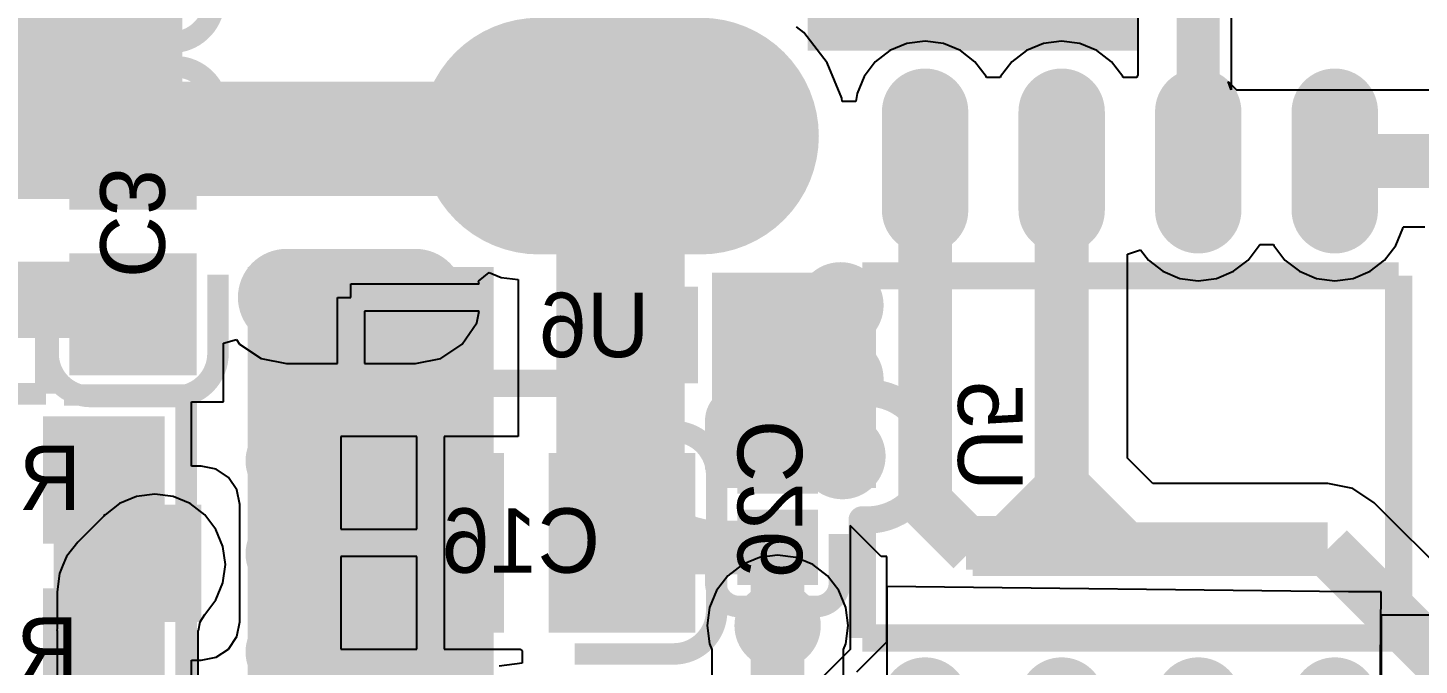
# Model space of a CAD drawing. Extents: x 81 to 196, y 150 to 213.
# Drawn here: x 129.1 to 142.04, y 195.29 to 201.23 of the extents above; entities that cross this region are included whole.
import ezdxf

# ---------------------------------------------------------------- set-up
doc = ezdxf.new("R2010")
doc.units = 0
doc.header["$MEASUREMENT"] = 0
for name, color, linetype in [('BOTTOMLAYER', 5, 'CONTINUOUS'), ('BOTTOMOVERLAY', 54, 'CONTINUOUS'), ('BOTTOMPASTE', 16, 'CONTINUOUS'), ('BOTTOMSOLDER', 6, 'CONTINUOUS'), ('MULTILAYER', 9, 'CONTINUOUS'), ('TOPLAYER', 1, 'CONTINUOUS')]:
    doc.layers.add(name, color=color, linetype=linetype)

msp = doc.modelspace()

# ---------------------------------------------------------------- linework, layer by layer
at = {"layer": 'BOTTOMLAYER'}
for p, q in [((140.293974, 202.326626), (140.293974, 200.650226)), ((136.322283, 201.181269), (136.253642, 201.233938)), ((139.4284, 201.328129), (139.4284, 200.782616)), ((136.538673, 200.899263), (136.322283, 201.181269)), ((137.279489, 201.078963), (137.121372, 201.013466)), ((137.449174, 201.101302), (137.279489, 201.078963)), ((137.618859, 201.078963), (137.449174, 201.101302)), ((137.776976, 201.013466), (137.618859, 201.078963)), ((138.549489, 201.078963), (138.391372, 201.013466)), ((138.719174, 201.101302), (138.549489, 201.078963)), ((138.888859, 201.078963), (138.719174, 201.101302)), ((139.046976, 201.013466), (138.888859, 201.078963)), ((137.121372, 201.013466), (136.985591, 200.909278)), ((137.912757, 200.909278), (137.776976, 201.013466)), ((138.391372, 201.013466), (138.255591, 200.909278)), ((139.182757, 200.909278), (139.046976, 201.013466)), ((136.6747, 200.570859), (136.538673, 200.899263)), ((136.985591, 200.909278), (136.881403, 200.773497)), ((138.016945, 200.773497), (137.912757, 200.909278)), ((138.255591, 200.909278), (138.151403, 200.773497)), ((139.286945, 200.773497), (139.182757, 200.909278)), ((136.881403, 200.773497), (136.815906, 200.61538)), ((138.020674, 200.764498), (138.016945, 200.773497)), ((138.147674, 200.764498), (138.020674, 200.764498)), ((138.151403, 200.773497), (138.147674, 200.764498)), ((139.290674, 200.764498), (139.286945, 200.773497)), ((139.417674, 200.764498), (139.290674, 200.764498)), ((139.421403, 200.773497), (139.417674, 200.764498)), ((139.4284, 200.782616), (139.421403, 200.773497)), ((140.293974, 200.650226), (140.268574, 200.726426)), ((140.268574, 200.726426), (140.344774, 200.650226)), ((136.678873, 200.539167), (136.6747, 200.570859)), ((136.815906, 200.61538), (136.805873, 200.539167)), ((140.344774, 200.650226), (142.706974, 200.650226)), ((136.805873, 200.539167), (136.678873, 200.539167)), ((141.826945, 199.199932), (141.892442, 199.358049)), ((141.892442, 199.358049), (141.894657, 199.374872)), ((141.894657, 199.374872), (142.095576, 199.374872)), ((139.330928, 199.12029), (139.451189, 199.161113)), ((139.451189, 199.161113), (139.525591, 199.064151)), ((140.452757, 199.064151), (140.556945, 199.199932)), ((140.556945, 199.199932), (140.560674, 199.208931)), ((140.560674, 199.208931), (140.687674, 199.208931)), ((140.687674, 199.208931), (140.691403, 199.199932)), ((140.691403, 199.199932), (140.795591, 199.064151)), ((141.722757, 199.064151), (141.826945, 199.199932)), ((139.330928, 197.220621), (139.330928, 199.12029)), ((139.525591, 199.064151), (139.661372, 198.959963)), ((140.316976, 198.959963), (140.452757, 199.064151)), ((140.795591, 199.064151), (140.931372, 198.959963)), ((141.586976, 198.959963), (141.722757, 199.064151)), ((133.295644, 198.869518), (133.393818, 198.950087)), ((133.393818, 198.950087), (133.507036, 198.903191)), ((133.507036, 198.903191), (133.663317, 198.882615)), ((133.663317, 198.882615), (133.663317, 197.422826)), ((139.661372, 198.959963), (139.819489, 198.894466)), ((139.819489, 198.894466), (139.989174, 198.872127)), ((139.989174, 198.872127), (140.158859, 198.894466)), ((140.158859, 198.894466), (140.316976, 198.959963)), ((140.931372, 198.959963), (141.089489, 198.894466)), ((141.089489, 198.894466), (141.259174, 198.872127)), ((141.259174, 198.872127), (141.428859, 198.894466)), ((141.428859, 198.894466), (141.586976, 198.959963)), ((132.110094, 198.717286), (132.110094, 198.844286)), ((132.110094, 198.844286), (133.300663, 198.844286)), ((133.300663, 198.844286), (133.295644, 198.869518)), ((131.983094, 198.101453), (131.983094, 198.717286)), ((131.983094, 198.717286), (132.110094, 198.717286)), ((133.300663, 198.590286), (132.237094, 198.590286)), ((132.237094, 198.590286), (132.237094, 198.101453)), ((133.279048, 198.481617), (133.300663, 198.590286)), ((133.145553, 198.281826), (133.279048, 198.481617)), ((130.923172, 198.289753), (131.044704, 198.326621)), ((130.923172, 197.744423), (130.923172, 198.289753)), ((131.044704, 198.326621), (131.074635, 198.281826)), ((131.074635, 198.281826), (131.274426, 198.148331)), ((132.945762, 198.148331), (133.145553, 198.281826)), ((131.274426, 198.148331), (131.510095, 198.101453)), ((131.510095, 198.101453), (131.983094, 198.101453)), ((132.237094, 198.101453), (132.710093, 198.101453)), ((132.710093, 198.101453), (132.945762, 198.148331)), ((130.626772, 197.146283), (130.626772, 197.744423)), ((130.626772, 197.744423), (130.923172, 197.744423)), ((132.723771, 197.422826), (132.016772, 197.422826)), ((132.016772, 197.422826), (132.016772, 196.560826)), ((132.723771, 196.560826), (132.723771, 197.422826)), ((133.663317, 197.422826), (132.977771, 197.422826)), ((132.977771, 197.422826), (132.977771, 195.444826)), ((139.566968, 196.984582), (139.330928, 197.220621)), ((130.718174, 197.146283), (130.626772, 197.146283)), ((130.854737, 197.119118), (130.718174, 197.146283)), ((130.97051, 197.041762), (130.854737, 197.119118)), ((131.047866, 196.925989), (130.97051, 197.041762)), ((141.193172, 196.984582), (139.566968, 196.984582)), ((141.427281, 196.938016), (141.193172, 196.984582)), ((141.625747, 196.805403), (141.427281, 196.938016)), ((131.075031, 196.789426), (131.047866, 196.925989)), ((142.670075, 195.761074), (141.625747, 196.805403)), ((131.075031, 195.697226), (131.075031, 196.789426)), ((132.016772, 196.560826), (132.723771, 196.560826)), ((137.040813, 196.305277), (136.752579, 196.593511)), ((136.752579, 196.593511), (136.752579, 195.441415)), ((132.723771, 196.306826), (132.016772, 196.306826)), ((132.016772, 196.306826), (132.016772, 195.444826)), ((132.723771, 195.444826), (132.723771, 196.306826)), ((137.093574, 196.305277), (137.040813, 196.305277)), ((137.093574, 195.511933), (137.093574, 196.305277)), ((141.386174, 195.976626), (137.093574, 196.027426)), ((137.093574, 196.027426), (137.093574, 193.055626)), ((141.690974, 195.976626), (141.386174, 195.976626)), ((141.665574, 193.055626), (141.690974, 195.976626)), ((131.047866, 195.560663), (131.075031, 195.697226)), ((144.548126, 195.761074), (141.689099, 195.761074)), ((141.689099, 195.761074), (141.689099, 193.079151)), ((130.97051, 195.44489), (131.047866, 195.560663)), ((136.814174, 195.232533), (137.093574, 195.511933)), ((130.854737, 195.367534), (130.97051, 195.44489)), ((132.016772, 195.444826), (132.723771, 195.444826)), ((132.977771, 195.444826), (133.684767, 195.444826)), ((133.684767, 195.444826), (133.684764, 195.444826)), ((133.684764, 195.444826), (133.700772, 195.428819)), ((133.684767, 195.444826), (133.684767, 195.444826)), ((133.700772, 195.428819), (133.700769, 195.348827)), ((136.752579, 195.441415), (136.318082, 195.006917)), ((130.626772, 194.577828), (130.626772, 195.340369)), ((130.626772, 195.340369), (130.718174, 195.340369)), ((130.718174, 195.340369), (130.854737, 195.367534)), ((133.700772, 195.314227), (133.489601, 195.286424)), ((133.700769, 195.348827), (133.700772, 195.348827)), ((133.700772, 195.348827), (133.700772, 195.314227))]:
    msp.add_line(p, q, dxfattribs=at)
for points, const_width in [([(139.989174, 199.986626), (139.989174, 202.301226)], 0.399999), ([(135.359453, 200.218426), (133.859456, 200.218426)], 1.999996), ([(137.449174, 199.527645), (137.449174, 200.445606)], 0.599999), ([(138.719174, 199.527645), (138.719174, 200.445606)], 0.599999), ([(139.989174, 199.527645), (139.989174, 200.445606)], 0.599999), ([(141.259174, 199.527645), (141.259174, 200.445606)], 0.599999), ([(132.909153, 200.218426), (131.509155, 200.218426)], 0.699999), ([(134.490452, 200.099424), (134.609454, 200.218426)], 0.254), ([(137.449174, 196.814826), (137.449174, 199.986626)], 0.499999), ([(138.719174, 196.967226), (138.719174, 199.986626)], 0.499999), ([(142.935574, 199.986626), (141.259174, 199.986626)], 0.499999), ([(132.710093, 198.717286), (131.510095, 198.717286)], 0.699999), ([(136.077577, 198.059429), (136.661774, 198.643626)], 0.499999), ([(136.077577, 197.239826), (136.077577, 198.059429)], 0.499999), ([(136.680374, 197.239826), (136.077577, 197.239826)], 0.499999), ([(138.211174, 196.433826), (138.744574, 196.967226)], 0.499999), ([(139.252574, 196.433826), (138.719174, 196.967226)], 0.499999), ([(129.811772, 195.417826), (129.811772, 197.018026)], 0.299999), ([(137.830174, 196.433826), (137.449174, 196.814826)], 0.499999), ([(134.674773, 196.389826), (134.630772, 196.433826)], 0.499999), ([(134.630772, 196.051828), (134.630772, 196.433826)], 0.499999), ([(139.252574, 196.433826), (137.830174, 196.433826)], 0.499999), ([(137.891172, 196.372828), (137.830174, 196.433826)], 0.499999), ([(136.077577, 196.389826), (134.674773, 196.389826)], 0.499999), ([(136.077577, 195.662525), (136.077577, 196.389826)], 0.499999), ([(141.193172, 196.372828), (137.891172, 196.372828)], 0.499999), ([(142.624251, 194.941749), (141.193172, 196.372828)], 0.499999)]:
    msp.add_lwpolyline(points, dxfattribs=dict(at, const_width=const_width))
for points, const_width in [([(137.677774, 201.363826, 1), (137.677774, 201.663826, 1)], 0.299999), ([(133.859456, 199.718427, 1), (133.859456, 200.718425, 1)], 0.999998), ([(135.359453, 199.718427, 1), (135.359453, 200.718425, 1)], 0.999998), ([(137.449174, 200.295606, 1), (137.449174, 200.595606, 1)], 0.299999), ([(138.719174, 200.295606, 1), (138.719174, 200.595606, 1)], 0.299999), ([(139.989174, 200.295606, 1), (139.989174, 200.595606, 1)], 0.299999), ([(141.259174, 200.295606, 1), (141.259174, 200.595606, 1)], 0.299999), ([(131.509155, 200.043428, 1), (131.509155, 200.393424, 1)], 0.349999), ([(132.909153, 200.043428, 1), (132.909153, 200.393424, 1)], 0.349999), ([(137.449174, 199.377645, 1), (137.449174, 199.677645, 1)], 0.299999), ([(138.719174, 199.377645, 1), (138.719174, 199.677645, 1)], 0.299999), ([(139.989174, 199.377645, 1), (139.989174, 199.677645, 1)], 0.299999), ([(141.259174, 199.377645, 1), (141.259174, 199.677645, 1)], 0.299999), ([(131.510095, 198.542288, 1), (131.510095, 198.892284, 1)], 0.349999), ([(132.710093, 198.542288, 1), (132.710093, 198.892284, 1)], 0.349999), ([(136.661774, 198.493626, 1), (136.661774, 198.793626, 1)], 0.299999), ([(132.648574, 198.061826, 1), (132.648574, 198.361826, 1)], 0.299999), ([(136.363659, 198.220513, 1), (136.363659, 198.47051, 1)], 0.249999), ([(136.363659, 198.220513, 1), (136.363659, 198.47051, 1)], 0.249999), ([(136.363659, 198.220513, 1), (136.363659, 198.47051, 1)], 0.249999), ([(136.363659, 198.220513, 1), (136.363659, 198.47051, 1)], 0.249999), ([(136.363659, 198.220513, 1), (136.363659, 198.47051, 1)], 0.249999), ([(136.363659, 198.220513, 1), (136.363659, 198.47051, 1)], 0.249999), ([(136.363659, 198.220513, 1), (136.363659, 198.47051, 1)], 0.249999), ([(131.556374, 197.909426, 1), (131.556374, 198.209426, 1)], 0.299999), ([(135.950574, 197.782426, 1), (135.950574, 198.082426, 1)], 0.299999), ([(136.661774, 197.807826, 1), (136.661774, 198.107826, 1)], 0.299999), ([(135.91522, 197.772073, 1), (135.91522, 198.02207, 1)], 0.249999), ([(135.91522, 197.772073, 1), (135.91522, 198.02207, 1)], 0.249999), ([(135.91522, 197.772073, 1), (135.91522, 198.02207, 1)], 0.249999), ([(135.91522, 197.772073, 1), (135.91522, 198.02207, 1)], 0.249999), ([(135.91522, 197.772073, 1), (135.91522, 198.02207, 1)], 0.249999), ([(135.91522, 197.772073, 1), (135.91522, 198.02207, 1)], 0.249999), ([(135.91522, 197.772073, 1), (135.91522, 198.02207, 1)], 0.249999), ([(136.222887, 197.733437, 1), (136.222887, 197.983434, 1)], 0.249999), ([(136.222887, 197.733437, 1), (136.222887, 197.983434, 1)], 0.249999), ([(136.222887, 197.733437, 1), (136.222887, 197.983434, 1)], 0.249999), ([(136.222887, 197.733437, 1), (136.222887, 197.983434, 1)], 0.249999), ([(136.222887, 197.733437, 1), (136.222887, 197.983434, 1)], 0.249999), ([(136.222887, 197.733437, 1), (136.222887, 197.983434, 1)], 0.249999), ([(136.222887, 197.733437, 1), (136.222887, 197.983434, 1)], 0.249999), ([(132.597774, 197.350626, 1), (132.597774, 197.650626, 1)], 0.299999), ([(136.077577, 197.380106, 1), (136.077577, 197.630103, 1)], 0.249999), ([(136.077577, 197.380106, 1), (136.077577, 197.630103, 1)], 0.249999), ([(136.077577, 197.380106, 1), (136.077577, 197.630103, 1)], 0.249999), ([(136.077577, 197.380106, 1), (136.077577, 197.630103, 1)], 0.249999), ([(136.077577, 197.380106, 1), (136.077577, 197.630103, 1)], 0.249999), ([(136.077577, 197.380106, 1), (136.077577, 197.630103, 1)], 0.249999), ([(136.077577, 197.380106, 1), (136.077577, 197.630103, 1)], 0.249999), ([(131.530974, 197.045826, 1), (131.530974, 197.345826, 1)], 0.299999), ([(136.680374, 197.089827, 1), (136.680374, 197.389826, 1)], 0.299999), ([(129.589032, 196.695289, 1), (129.589032, 196.845286, 1)], 0.15), ([(129.589032, 196.695289, 1), (129.589032, 196.845286, 1)], 0.15), ([(129.589032, 196.695289, 1), (129.589032, 196.845286, 1)], 0.15), ([(129.589032, 196.695289, 1), (129.589032, 196.845286, 1)], 0.15), ([(129.589032, 196.695289, 1), (129.589032, 196.845286, 1)], 0.15), ([(129.589032, 196.695289, 1), (129.589032, 196.845286, 1)], 0.15), ([(129.589032, 196.695289, 1), (129.589032, 196.845286, 1)], 0.15), ([(129.589032, 196.695289, 1), (129.589032, 196.845286, 1)], 0.15), ([(129.589032, 196.695289, 1), (129.589032, 196.845286, 1)], 0.15), ([(129.589032, 196.695289, 1), (129.589032, 196.845286, 1)], 0.15), ([(130.034513, 196.695289, 1), (130.034513, 196.845286, 1)], 0.15), ([(130.034513, 196.695289, 1), (130.034513, 196.845286, 1)], 0.15), ([(130.034513, 196.695289, 1), (130.034513, 196.845286, 1)], 0.15), ([(130.034513, 196.695289, 1), (130.034513, 196.845286, 1)], 0.15), ([(130.034513, 196.695289, 1), (130.034513, 196.845286, 1)], 0.15), ([(130.034513, 196.695289, 1), (130.034513, 196.845286, 1)], 0.15), ([(130.034513, 196.695289, 1), (130.034513, 196.845286, 1)], 0.15), ([(130.034513, 196.695289, 1), (130.034513, 196.845286, 1)], 0.15), ([(130.034513, 196.695289, 1), (130.034513, 196.845286, 1)], 0.15), ([(130.034513, 196.695289, 1), (130.034513, 196.845286, 1)], 0.15), ([(134.864117, 196.542172, 1), (134.864117, 196.792169, 1)], 0.249999), ([(134.864117, 196.542172, 1), (134.864117, 196.792169, 1)], 0.249999), ([(134.864117, 196.542172, 1), (134.864117, 196.792169, 1)], 0.249999), ([(134.864117, 196.542172, 1), (134.864117, 196.792169, 1)], 0.249999), ([(134.864117, 196.542172, 1), (134.864117, 196.792169, 1)], 0.249999), ([(134.864117, 196.542172, 1), (134.864117, 196.792169, 1)], 0.249999), ([(134.864117, 196.542172, 1), (134.864117, 196.792169, 1)], 0.249999), ([(131.530974, 196.182226, 1), (131.530974, 196.482226, 1)], 0.299999), ([(135.321236, 196.264827, 1), (135.321236, 196.514824, 1)], 0.249999), ([(135.321236, 196.264827, 1), (135.321236, 196.514824, 1)], 0.249999), ([(135.321236, 196.264827, 1), (135.321236, 196.514824, 1)], 0.249999), ([(135.321236, 196.264827, 1), (135.321236, 196.514824, 1)], 0.249999), ([(135.321236, 196.264827, 1), (135.321236, 196.514824, 1)], 0.249999), ([(135.321236, 196.264827, 1), (135.321236, 196.514824, 1)], 0.249999), ([(135.321236, 196.264827, 1), (135.321236, 196.514824, 1)], 0.249999), ([(135.533686, 196.264827, 1), (135.533686, 196.514824, 1)], 0.249999), ([(135.533686, 196.264827, 1), (135.533686, 196.514824, 1)], 0.249999), ([(135.533686, 196.264827, 1), (135.533686, 196.514824, 1)], 0.249999), ([(135.533686, 196.264827, 1), (135.533686, 196.514824, 1)], 0.249999), ([(135.533686, 196.264827, 1), (135.533686, 196.514824, 1)], 0.249999), ([(135.533686, 196.264827, 1), (135.533686, 196.514824, 1)], 0.249999), ([(135.533686, 196.264827, 1), (135.533686, 196.514824, 1)], 0.249999), ([(130.286374, 196.080626, 1), (130.286374, 196.380626, 1)], 0.299999), ([(134.864117, 196.075483, 1), (134.864117, 196.32548, 1)], 0.249999), ([(134.864117, 196.075483, 1), (134.864117, 196.32548, 1)], 0.249999), ([(134.864117, 196.075483, 1), (134.864117, 196.32548, 1)], 0.249999), ([(134.864117, 196.075483, 1), (134.864117, 196.32548, 1)], 0.249999), ([(134.864117, 196.075483, 1), (134.864117, 196.32548, 1)], 0.249999), ([(134.864117, 196.075483, 1), (134.864117, 196.32548, 1)], 0.249999), ([(134.864117, 196.075483, 1), (134.864117, 196.32548, 1)], 0.249999), ([(129.811772, 196.15755, 1), (129.811772, 196.307547, 1)], 0.15), ([(129.811772, 196.15755, 1), (129.811772, 196.307547, 1)], 0.15), ([(129.811772, 196.15755, 1), (129.811772, 196.307547, 1)], 0.15), ([(129.811772, 196.15755, 1), (129.811772, 196.307547, 1)], 0.15), ([(129.811772, 196.15755, 1), (129.811772, 196.307547, 1)], 0.15), ([(129.811772, 196.15755, 1), (129.811772, 196.307547, 1)], 0.15), ([(129.811772, 196.15755, 1), (129.811772, 196.307547, 1)], 0.15), ([(129.811772, 196.15755, 1), (129.811772, 196.307547, 1)], 0.15), ([(129.811772, 196.15755, 1), (129.811772, 196.307547, 1)], 0.15), ([(129.811772, 196.15755, 1), (129.811772, 196.307547, 1)], 0.15), ([(129.811772, 196.15755, 1), (129.811772, 196.307547, 1)], 0.15), ([(129.811772, 196.15755, 1), (129.811772, 196.307547, 1)], 0.15), ([(129.811772, 196.15755, 1), (129.811772, 196.307547, 1)], 0.15), ([(129.811772, 196.15755, 1), (129.811772, 196.307547, 1)], 0.15), ([(129.811772, 196.15755, 1), (129.811772, 196.307547, 1)], 0.15), ([(129.811772, 196.15755, 1), (129.811772, 196.307547, 1)], 0.15), ([(129.811772, 196.15755, 1), (129.811772, 196.307547, 1)], 0.15), ([(129.811772, 196.15755, 1), (129.811772, 196.307547, 1)], 0.15), ([(129.811772, 196.15755, 1), (129.811772, 196.307547, 1)], 0.15), ([(129.811772, 196.15755, 1), (129.811772, 196.307547, 1)], 0.15), ([(129.811772, 196.128305, 1), (129.811772, 196.278302, 1)], 0.15), ([(129.811772, 196.128305, 1), (129.811772, 196.278302, 1)], 0.15), ([(129.811772, 196.128305, 1), (129.811772, 196.278302, 1)], 0.15), ([(129.811772, 196.128305, 1), (129.811772, 196.278302, 1)], 0.15), ([(129.811772, 196.128305, 1), (129.811772, 196.278302, 1)], 0.15), ([(129.811772, 196.128305, 1), (129.811772, 196.278302, 1)], 0.15), ([(129.811772, 196.128305, 1), (129.811772, 196.278302, 1)], 0.15), ([(129.811772, 196.128305, 1), (129.811772, 196.278302, 1)], 0.15), ([(129.811772, 196.128305, 1), (129.811772, 196.278302, 1)], 0.15), ([(129.811772, 196.128305, 1), (129.811772, 196.278302, 1)], 0.15), ([(129.811772, 196.128305, 1), (129.811772, 196.278302, 1)], 0.15), ([(129.811772, 196.128305, 1), (129.811772, 196.278302, 1)], 0.15), ([(129.811772, 196.128305, 1), (129.811772, 196.278302, 1)], 0.15), ([(129.811772, 196.128305, 1), (129.811772, 196.278302, 1)], 0.15), ([(129.811772, 196.128305, 1), (129.811772, 196.278302, 1)], 0.15), ([(129.811772, 196.128305, 1), (129.811772, 196.278302, 1)], 0.15), ([(129.811772, 196.128305, 1), (129.811772, 196.278302, 1)], 0.15), ([(129.811772, 196.128305, 1), (129.811772, 196.278302, 1)], 0.15), ([(129.811772, 196.128305, 1), (129.811772, 196.278302, 1)], 0.15), ([(129.811772, 196.128305, 1), (129.811772, 196.278302, 1)], 0.15), ([(136.077577, 195.512525, 1), (136.077577, 195.812524, 1)], 0.299999), ([(129.589032, 195.590566, 1), (129.589032, 195.740563, 1)], 0.15), ([(129.589032, 195.590566, 1), (129.589032, 195.740563, 1)], 0.15), ([(129.589032, 195.590566, 1), (129.589032, 195.740563, 1)], 0.15), ([(129.589032, 195.590566, 1), (129.589032, 195.740563, 1)], 0.15), ([(129.589032, 195.590566, 1), (129.589032, 195.740563, 1)], 0.15), ([(129.589032, 195.590566, 1), (129.589032, 195.740563, 1)], 0.15), ([(129.589032, 195.590566, 1), (129.589032, 195.740563, 1)], 0.15), ([(129.589032, 195.590566, 1), (129.589032, 195.740563, 1)], 0.15), ([(129.589032, 195.590566, 1), (129.589032, 195.740563, 1)], 0.15), ([(129.589032, 195.590566, 1), (129.589032, 195.740563, 1)], 0.15), ([(130.034513, 195.590566, 1), (130.034513, 195.740563, 1)], 0.15), ([(130.034513, 195.590566, 1), (130.034513, 195.740563, 1)], 0.15), ([(130.034513, 195.590566, 1), (130.034513, 195.740563, 1)], 0.15), ([(130.034513, 195.590566, 1), (130.034513, 195.740563, 1)], 0.15), ([(130.034513, 195.590566, 1), (130.034513, 195.740563, 1)], 0.15), ([(130.034513, 195.590566, 1), (130.034513, 195.740563, 1)], 0.15), ([(130.034513, 195.590566, 1), (130.034513, 195.740563, 1)], 0.15), ([(130.034513, 195.590566, 1), (130.034513, 195.740563, 1)], 0.15), ([(130.034513, 195.590566, 1), (130.034513, 195.740563, 1)], 0.15), ([(130.034513, 195.590566, 1), (130.034513, 195.740563, 1)], 0.15), ([(131.530974, 195.267826, 1), (131.530974, 195.567826, 1)], 0.299999), ([(132.673974, 195.064626, 1), (132.673974, 195.364626, 1)], 0.299999)]:
    msp.add_lwpolyline(points, format="xyb", close=True, dxfattribs=dict(at, const_width=const_width))
for points, const_width in [([(136.222887, 197.858436, -0.257501), (136.363659, 198.345511)], 0.499999), ([(136.222887, 197.858436, -0.257501), (136.363659, 198.345511)], 0.499999), ([(136.222887, 197.858436, -0.257501), (136.363659, 198.345511)], 0.499999), ([(136.222887, 197.858436, -0.257501), (136.363659, 198.345511)], 0.499999), ([(136.222887, 197.858436, -0.257501), (136.363659, 198.345511)], 0.499999), ([(136.222887, 197.858436, -0.257501), (136.363659, 198.345511)], 0.499999), ([(136.222887, 197.858436, -0.257501), (136.363659, 198.345511)], 0.499999), ([(135.91522, 197.897072, -0.198912), (136.077577, 197.505104)], 0.499999), ([(135.91522, 197.897072, -0.198912), (136.077577, 197.505104)], 0.499999), ([(135.91522, 197.897072, -0.198912), (136.077577, 197.505104)], 0.499999), ([(135.91522, 197.897072, -0.198912), (136.077577, 197.505104)], 0.499999), ([(135.91522, 197.897072, -0.198912), (136.077577, 197.505104)], 0.499999), ([(135.91522, 197.897072, -0.198912), (136.077577, 197.505104)], 0.499999), ([(135.91522, 197.897072, -0.198912), (136.077577, 197.505104)], 0.499999), ([(129.589032, 196.770287, -0.198912), (129.811772, 196.232549)], 0.299999), ([(129.589032, 196.770287, -0.198912), (129.811772, 196.232549)], 0.299999), ([(129.589032, 196.770287, -0.198912), (129.811772, 196.232549)], 0.299999), ([(129.589032, 196.770287, -0.198912), (129.811772, 196.232549)], 0.299999), ([(129.589032, 196.770287, -0.198912), (129.811772, 196.232549)], 0.299999), ([(129.589032, 196.770287, -0.198912), (129.811772, 196.232549)], 0.299999), ([(129.589032, 196.770287, -0.198912), (129.811772, 196.232549)], 0.299999), ([(129.589032, 196.770287, -0.198912), (129.811772, 196.232549)], 0.299999), ([(129.589032, 196.770287, -0.198912), (129.811772, 196.232549)], 0.299999), ([(129.589032, 196.770287, -0.198912), (129.811772, 196.232549)], 0.299999), ([(129.811772, 196.232549, -0.198912), (130.034513, 196.770287)], 0.299999), ([(129.811772, 196.232549, -0.198912), (130.034513, 196.770287)], 0.299999), ([(129.811772, 196.232549, -0.198912), (130.034513, 196.770287)], 0.299999), ([(129.811772, 196.232549, -0.198912), (130.034513, 196.770287)], 0.299999), ([(129.811772, 196.232549, -0.198912), (130.034513, 196.770287)], 0.299999), ([(129.811772, 196.232549, -0.198912), (130.034513, 196.770287)], 0.299999), ([(129.811772, 196.232549, -0.198912), (130.034513, 196.770287)], 0.299999), ([(129.811772, 196.232549, -0.198912), (130.034513, 196.770287)], 0.299999), ([(129.811772, 196.232549, -0.198912), (130.034513, 196.770287)], 0.299999), ([(129.811772, 196.232549, -0.198912), (130.034513, 196.770287)], 0.299999), ([(135.533686, 196.389826, -0.198912), (134.864117, 196.667171)], 0.499999), ([(135.533686, 196.389826, -0.198912), (134.864117, 196.667171)], 0.499999), ([(135.533686, 196.389826, -0.198912), (134.864117, 196.667171)], 0.499999), ([(135.533686, 196.389826, -0.198912), (134.864117, 196.667171)], 0.499999), ([(135.533686, 196.389826, -0.198912), (134.864117, 196.667171)], 0.499999), ([(135.533686, 196.389826, -0.198912), (134.864117, 196.667171)], 0.499999), ([(135.533686, 196.389826, -0.198912), (134.864117, 196.667171)], 0.499999), ([(134.864117, 196.200481, -0.198912), (135.321236, 196.389826)], 0.499999), ([(134.864117, 196.200481, -0.198912), (135.321236, 196.389826)], 0.499999), ([(134.864117, 196.200481, -0.198912), (135.321236, 196.389826)], 0.499999), ([(134.864117, 196.200481, -0.198912), (135.321236, 196.389826)], 0.499999), ([(134.864117, 196.200481, -0.198912), (135.321236, 196.389826)], 0.499999), ([(134.864117, 196.200481, -0.198912), (135.321236, 196.389826)], 0.499999), ([(134.864117, 196.200481, -0.198912), (135.321236, 196.389826)], 0.499999), ([(129.811772, 196.203303, -0.198912), (129.589032, 195.665565)], 0.299999), ([(129.811772, 196.203303, -0.198912), (129.589032, 195.665565)], 0.299999), ([(129.811772, 196.203303, -0.198912), (129.589032, 195.665565)], 0.299999), ([(129.811772, 196.203303, -0.198912), (129.589032, 195.665565)], 0.299999), ([(129.811772, 196.203303, -0.198912), (129.589032, 195.665565)], 0.299999), ([(129.811772, 196.203303, -0.198912), (129.589032, 195.665565)], 0.299999), ([(129.811772, 196.203303, -0.198912), (129.589032, 195.665565)], 0.299999), ([(129.811772, 196.203303, -0.198912), (129.589032, 195.665565)], 0.299999), ([(129.811772, 196.203303, -0.198912), (129.589032, 195.665565)], 0.299999), ([(129.811772, 196.203303, -0.198912), (129.589032, 195.665565)], 0.299999), ([(130.034513, 195.665565, -0.198912), (129.811772, 196.203303)], 0.299999), ([(130.034513, 195.665565, -0.198912), (129.811772, 196.203303)], 0.299999), ([(130.034513, 195.665565, -0.198912), (129.811772, 196.203303)], 0.299999), ([(130.034513, 195.665565, -0.198912), (129.811772, 196.203303)], 0.299999), ([(130.034513, 195.665565, -0.198912), (129.811772, 196.203303)], 0.299999), ([(130.034513, 195.665565, -0.198912), (129.811772, 196.203303)], 0.299999), ([(130.034513, 195.665565, -0.198912), (129.811772, 196.203303)], 0.299999), ([(130.034513, 195.665565, -0.198912), (129.811772, 196.203303)], 0.299999), ([(130.034513, 195.665565, -0.198912), (129.811772, 196.203303)], 0.299999), ([(130.034513, 195.665565, -0.198912), (129.811772, 196.203303)], 0.299999)]:
    msp.add_lwpolyline(points, format="xyb", dxfattribs=dict(at, const_width=const_width))
for points in [[(139.430374, 201.013466), (139.430374, 202.987026), (136.356974, 201.013466), (136.356974, 202.987026)], [(130.540374, 199.634226), (130.540374, 202.707626), (127.898774, 199.634226), (127.898774, 202.707626)], [(135.213974, 195.646426), (135.213974, 201.209026), (134.020174, 195.646426), (134.020174, 201.209026)], [(133.410574, 199.659626), (133.410574, 200.726426), (129.930774, 199.659626), (129.930774, 200.726426)], [(129.593175, 200.564425), (129.593175, 199.634424), (130.573173, 200.564425), (130.573173, 199.634424)], [(130.565774, 198.338826), (130.565774, 199.050026), (123.733174, 198.338826), (123.733174, 199.050026)], [(129.593175, 199.024423), (129.593175, 198.094422), (130.573173, 199.024423), (130.573173, 198.094422)], [(133.435974, 192.598426), (133.435974, 198.999226), (131.149974, 192.598426), (131.149974, 198.999226)], [(136.991974, 196.941826), (136.991974, 198.948426), (135.467974, 196.941826), (135.467974, 198.948426)], [(130.276773, 197.508025), (129.346772, 197.508025), (130.276773, 196.528027), (129.346772, 196.528027)], [(136.402577, 196.939827), (136.402577, 197.539826), (135.752576, 196.939827), (135.752576, 197.539826)], [(133.43077, 197.168826), (132.270772, 197.168826), (133.43077, 195.698826), (132.270772, 195.698826)], [(135.210771, 197.168826), (134.050773, 197.168826), (135.210771, 195.698826), (134.050773, 195.698826)], [(130.718174, 195.697226), (130.718174, 196.789426), (129.346574, 195.697226), (129.346574, 196.789426)], [(136.402577, 196.089826), (136.402577, 196.689825), (135.752576, 196.089826), (135.752576, 196.689825)], [(130.276773, 195.907825), (129.346772, 195.907825), (130.276773, 194.927827), (129.346772, 194.927827)], [(125.949802, 195.373338), (125.5484, 194.476083), (130.087589, 193.522221), (129.686187, 192.624966)]]:
    msp.add_solid(points, dxfattribs=at)
at = {"layer": 'BOTTOMOVERLAY'}
for points, const_width in [([(129.168771, 201.090027, -0.414213), (128.768772, 201.490029)], 0.2), ([(130.838778, 201.490024, -0.414214), (130.438779, 201.090024)], 0.2), ([(129.293171, 200.464422, -0.414213), (129.693172, 200.864422)], 0.2), ([(130.473173, 200.864422, -0.414213), (130.873175, 200.464422)], 0.2), ([(129.693175, 197.794423, -0.414213), (129.293173, 198.194422)], 0.2), ([(130.873178, 198.194419, -0.414213), (130.473176, 197.79442)], 0.2), ([(135.502571, 197.569823, -0.414214), (135.722571, 197.789823)], 0.2), ([(136.432572, 197.789823, -0.414214), (136.652572, 197.569823)], 0.2), ([(136.864189, 197.826635, -1.078579), (136.864189, 196.646627)], 0.254), ([(131.97077, 197.068829, -0.414213), (132.370769, 197.46883)], 0.2), ([(135.110776, 197.46883, -0.414214), (135.510776, 197.068831)], 0.2), ([(135.722579, 195.839824, -0.414214), (135.502579, 196.059824)], 0.2), ([(136.652574, 196.059824, -0.414214), (136.432575, 195.839824)], 0.2), ([(132.370772, 195.398827, -0.414214), (131.970772, 195.798826)], 0.2), ([(135.510773, 195.798823, -0.414213), (135.110771, 195.398824)], 0.2)]:
    msp.add_lwpolyline(points, format="xyb", dxfattribs=dict(at, const_width=const_width))
for points, const_width in [([(129.168771, 201.040027, 1), (129.168771, 201.140027, 1)], 0.1), ([(130.438779, 201.040025, 1), (130.438779, 201.140024, 1)], 0.1), ([(129.693172, 200.814422, 1), (129.693172, 200.914422, 1)], 0.1), ([(130.473173, 200.814422, 1), (130.473173, 200.914422, 1)], 0.1), ([(129.293171, 200.414423, 1), (129.293171, 200.514422, 1)], 0.1), ([(130.873175, 200.414423, 1), (130.873175, 200.514422, 1)], 0.1), ([(129.293173, 198.144422, 1), (129.293173, 198.244422, 1)], 0.1), ([(130.873178, 198.144419, 1), (130.873178, 198.244419, 1)], 0.1), ([(129.693175, 197.744423, 1), (129.693175, 197.844423, 1)], 0.1), ([(130.473176, 197.74442, 1), (130.473176, 197.84442, 1)], 0.1), ([(135.722571, 197.739823, 1), (135.722571, 197.839823, 1)], 0.1), ([(136.432572, 197.739823, 1), (136.432572, 197.839823, 1)], 0.1), ([(136.864189, 197.763135, 1), (136.864189, 197.890135, 1)], 0.127), ([(135.502571, 197.519823, 1), (135.502571, 197.619823, 1)], 0.1), ([(136.652572, 197.519823, 1), (136.652572, 197.619823, 1)], 0.1), ([(132.370769, 197.41883, 1), (132.370769, 197.51883, 1)], 0.1), ([(135.110776, 197.41883, 1), (135.110776, 197.51883, 1)], 0.1), ([(131.97077, 197.018829, 1), (131.97077, 197.118828, 1)], 0.1), ([(135.510776, 197.018831, 1), (135.510776, 197.118831, 1)], 0.1), ([(136.864189, 196.583127, 1), (136.864189, 196.710127, 1)], 0.127), ([(135.502579, 196.009824, 1), (135.502579, 196.109824, 1)], 0.1), ([(136.652574, 196.009824, 1), (136.652574, 196.109824, 1)], 0.1), ([(131.970772, 195.748826, 1), (131.970772, 195.848826, 1)], 0.1), ([(135.510773, 195.748824, 1), (135.510773, 195.848823, 1)], 0.1), ([(135.722579, 195.789824, 1), (135.722579, 195.889824, 1)], 0.1), ([(136.432575, 195.789824, 1), (136.432575, 195.889824, 1)], 0.1), ([(132.370772, 195.348827, 1), (132.370772, 195.448827, 1)], 0.1), ([(135.110771, 195.348824, 1), (135.110771, 195.448824, 1)], 0.1)]:
    msp.add_lwpolyline(points, format="xyb", close=True, dxfattribs=dict(at, const_width=const_width))
for points, const_width in [([(130.438774, 201.090027), (129.168774, 201.090027)], 0.2), ([(129.272975, 200.889824), (127.692973, 200.889824)], 0.2), ([(129.272975, 199.754825), (129.272975, 200.889824)], 0.2), ([(130.473173, 200.864422), (129.693175, 200.864422)], 0.2), ([(129.293173, 199.729423), (129.293173, 200.464422)], 0.2), ([(130.873175, 199.729423), (130.873175, 200.464422)], 0.2), ([(129.272975, 197.819825), (129.272975, 198.954824)], 0.2), ([(129.293173, 198.194422), (129.293173, 198.929422)], 0.2), ([(130.873178, 198.194419), (130.873178, 198.929419)], 0.2), ([(141.854169, 198.91787), (136.864187, 198.91787)], 0.254), ([(136.864187, 197.826635), (136.864187, 198.91787)], 0.254), ([(141.854169, 195.546629), (141.854169, 198.91787)], 0.254), ([(135.210164, 197.918456), (135.210164, 198.818378)], 0.254), ([(135.210164, 197.918456), (132.609966, 197.918456)], 0.254), ([(129.272975, 197.819825), (127.692973, 197.819825)], 0.2), ([(130.576772, 197.808027), (129.441773, 197.808027)], 0.2), ([(130.473173, 197.794423), (129.693175, 197.794423)], 0.2), ([(130.576772, 196.228025), (130.576772, 197.808027)], 0.2), ([(136.432569, 197.789823), (135.722573, 197.789823)], 0.2), ([(135.502574, 197.114825), (135.502574, 197.564827)], 0.2), ([(136.652572, 197.114823), (136.652572, 197.564824)], 0.2), ([(133.29077, 197.46883), (132.370769, 197.46883)], 0.2), ([(135.110776, 197.46883), (134.190776, 197.46883)], 0.2), ([(131.970772, 195.798826), (131.970772, 197.068826)], 0.2), ([(135.510773, 195.798826), (135.510773, 197.068826)], 0.2), ([(136.864187, 195.546629), (136.864187, 196.646627)], 0.254), ([(135.502576, 196.064827), (135.502576, 196.514829)], 0.2), ([(136.652574, 196.064825), (136.652574, 196.514827)], 0.2), ([(130.576772, 196.228025), (129.441773, 196.228025)], 0.2), ([(130.576772, 196.207827), (129.441773, 196.207827)], 0.2), ([(130.576772, 194.627825), (130.576772, 196.207827)], 0.2), ([(136.432575, 195.839829), (135.722579, 195.839829)], 0.2), ([(141.854169, 195.546629), (136.864187, 195.546629)], 0.254), ([(133.290772, 195.398827), (132.370772, 195.398827)], 0.2), ([(135.110771, 195.398827), (134.190771, 195.398827)], 0.2)]:
    msp.add_lwpolyline(points, dxfattribs=dict(at, const_width=const_width))
at = {"layer": 'BOTTOMPASTE'}
for points, const_width in [([(135.359453, 200.218426), (133.859456, 200.218426)], 1.999996), ([(137.449174, 199.527645), (137.449174, 200.445606)], 0.599999), ([(138.719174, 199.527645), (138.719174, 200.445606)], 0.599999), ([(139.989174, 199.527645), (139.989174, 200.445606)], 0.599999), ([(141.259174, 199.527645), (141.259174, 200.445606)], 0.599999), ([(132.909153, 200.218426), (131.509155, 200.218426)], 0.699999), ([(132.710093, 198.717286), (131.510095, 198.717286)], 0.699999)]:
    msp.add_lwpolyline(points, dxfattribs=dict(at, const_width=const_width))
for points, const_width in [([(133.859456, 199.718427, 1), (133.859456, 200.718425, 1)], 0.999998), ([(135.359453, 199.718427, 1), (135.359453, 200.718425, 1)], 0.999998), ([(137.449174, 200.295606, 1), (137.449174, 200.595606, 1)], 0.299999), ([(138.719174, 200.295606, 1), (138.719174, 200.595606, 1)], 0.299999), ([(139.989174, 200.295606, 1), (139.989174, 200.595606, 1)], 0.299999), ([(141.259174, 200.295606, 1), (141.259174, 200.595606, 1)], 0.299999), ([(131.509155, 200.043428, 1), (131.509155, 200.393424, 1)], 0.349999), ([(132.909153, 200.043428, 1), (132.909153, 200.393424, 1)], 0.349999), ([(137.449174, 199.377645, 1), (137.449174, 199.677645, 1)], 0.299999), ([(138.719174, 199.377645, 1), (138.719174, 199.677645, 1)], 0.299999), ([(139.989174, 199.377645, 1), (139.989174, 199.677645, 1)], 0.299999), ([(141.259174, 199.377645, 1), (141.259174, 199.677645, 1)], 0.299999), ([(131.510095, 198.542288, 1), (131.510095, 198.892284, 1)], 0.349999), ([(132.710093, 198.542288, 1), (132.710093, 198.892284, 1)], 0.349999)]:
    msp.add_lwpolyline(points, format="xyb", close=True, dxfattribs=dict(at, const_width=const_width))
for points in [[(129.593175, 200.564425), (129.593175, 199.634424), (130.573173, 200.564425), (130.573173, 199.634424)], [(129.593175, 199.024423), (129.593175, 198.094422), (130.573173, 199.024423), (130.573173, 198.094422)], [(130.276773, 197.508025), (129.346772, 197.508025), (130.276773, 196.528027), (129.346772, 196.528027)], [(136.402577, 196.939827), (136.402577, 197.539826), (135.752576, 196.939827), (135.752576, 197.539826)], [(133.43077, 197.168826), (132.270772, 197.168826), (133.43077, 195.698826), (132.270772, 195.698826)], [(135.210771, 197.168826), (134.050773, 197.168826), (135.210771, 195.698826), (134.050773, 195.698826)], [(136.402577, 196.089826), (136.402577, 196.689825), (135.752576, 196.089826), (135.752576, 196.689825)], [(130.276773, 195.907825), (129.346772, 195.907825), (130.276773, 194.927827), (129.346772, 194.927827)]]:
    msp.add_solid(points, dxfattribs=at)
at = {"layer": 'BOTTOMSOLDER'}
for points, const_width in [([(137.677774, 201.313026, 1), (137.677774, 201.714626, 1)], 0.401599), ([(133.859456, 199.667627, 1), (133.859456, 200.769225, 1)], 1.101598), ([(135.359453, 199.667627, 1), (135.359453, 200.769225, 1)], 1.101598), ([(137.449174, 200.244806, 1), (137.449174, 200.646406, 1)], 0.401599), ([(138.719174, 200.244806, 1), (138.719174, 200.646406, 1)], 0.401599), ([(139.989174, 200.244806, 1), (139.989174, 200.646406, 1)], 0.401599), ([(141.259174, 200.244806, 1), (141.259174, 200.646406, 1)], 0.401599), ([(131.509155, 199.992628, 1), (131.509155, 200.444224, 1)], 0.451599), ([(132.909153, 199.992628, 1), (132.909153, 200.444224, 1)], 0.451599), ([(137.449174, 199.326845, 1), (137.449174, 199.728445, 1)], 0.401599), ([(138.719174, 199.326845, 1), (138.719174, 199.728445, 1)], 0.401599), ([(139.989174, 199.326845, 1), (139.989174, 199.728445, 1)], 0.401599), ([(141.259174, 199.326845, 1), (141.259174, 199.728445, 1)], 0.401599), ([(131.510095, 198.491488, 1), (131.510095, 198.943084, 1)], 0.451599), ([(132.710093, 198.491488, 1), (132.710093, 198.943084, 1)], 0.451599), ([(136.661774, 198.442826, 1), (136.661774, 198.844426, 1)], 0.401599), ([(132.648574, 198.011026, 1), (132.648574, 198.412626, 1)], 0.401599), ([(131.556374, 197.858626, 1), (131.556374, 198.260226, 1)], 0.401599), ([(136.661774, 197.757026, 1), (136.661774, 198.158626, 1)], 0.401599), ([(135.950574, 197.731626, 1), (135.950574, 198.133226, 1)], 0.401599), ([(132.597774, 197.299826, 1), (132.597774, 197.701426, 1)], 0.401599), ([(131.530974, 196.995026, 1), (131.530974, 197.396626, 1)], 0.401599), ([(136.680374, 197.039027, 1), (136.680374, 197.440626, 1)], 0.401599), ([(131.530974, 196.131426, 1), (131.530974, 196.533026, 1)], 0.401599), ([(130.286374, 196.029826, 1), (130.286374, 196.431426, 1)], 0.401599), ([(136.077577, 195.461725, 1), (136.077577, 195.863324, 1)], 0.401599), ([(131.530974, 195.217026, 1), (131.530974, 195.618626, 1)], 0.401599), ([(132.673974, 195.013826, 1), (132.673974, 195.415426, 1)], 0.401599), ([(137.449174, 194.764795, 1), (137.449174, 195.166394, 1)], 0.401599), ([(138.719174, 194.764795, 1), (138.719174, 195.166394, 1)], 0.401599), ([(139.989174, 194.764795, 1), (139.989174, 195.166394, 1)], 0.401599), ([(141.259174, 194.764795, 1), (141.259174, 195.166394, 1)], 0.401599)]:
    msp.add_lwpolyline(points, format="xyb", close=True, dxfattribs=dict(at, const_width=const_width))
for points, const_width in [([(135.359453, 200.218426), (133.859456, 200.218426)], 2.203196), ([(137.449174, 199.527645), (137.449174, 200.445606)], 0.803199), ([(138.719174, 199.527645), (138.719174, 200.445606)], 0.803199), ([(139.989174, 199.527645), (139.989174, 200.445606)], 0.803199), ([(141.259174, 199.527645), (141.259174, 200.445606)], 0.803199), ([(132.909153, 200.218426), (131.509155, 200.218426)], 0.903199), ([(132.710093, 198.717286), (131.510095, 198.717286)], 0.903199), ([(137.449174, 194.047659), (137.449174, 194.965594)], 0.803199), ([(138.719174, 194.047659), (138.719174, 194.965594)], 0.803199), ([(139.989174, 194.047659), (139.989174, 194.965594)], 0.803199), ([(141.259174, 194.047659), (141.259174, 194.965594)], 0.803199)]:
    msp.add_lwpolyline(points, dxfattribs=dict(at, const_width=const_width))
for points in [[(129.491575, 200.666025), (129.491575, 199.532824), (130.674773, 200.666025), (130.674773, 199.532824)], [(129.491575, 199.126023), (129.491575, 197.992822), (130.674773, 199.126023), (130.674773, 197.992822)], [(130.378373, 197.609625), (129.245172, 197.609625), (130.378373, 196.426427), (129.245172, 196.426427)], [(136.453377, 196.889027), (136.453377, 197.590626), (135.701776, 196.889027), (135.701776, 197.590626)], [(133.53237, 197.270426), (132.169172, 197.270426), (133.53237, 195.597226), (132.169172, 195.597226)], [(135.312371, 197.270426), (133.949173, 197.270426), (135.312371, 195.597226), (133.949173, 195.597226)], [(136.453377, 196.039026), (136.453377, 196.740625), (135.701776, 196.039026), (135.701776, 196.740625)], [(130.378373, 196.009425), (129.245172, 196.009425), (130.378373, 194.826227), (129.245172, 194.826227)]]:
    msp.add_solid(points, dxfattribs=at)
at = {"layer": 'MULTILAYER', "const_width": 0.299999}
for points in [[(130.286374, 196.080626, 1), (130.286374, 196.380626, 1)], [(136.077577, 195.512525, 1), (136.077577, 195.812524, 1)]]:
    msp.add_lwpolyline(points, format="xyb", close=True, dxfattribs=at)
at = {"layer": 'TOPLAYER'}
for p, q in [((130.116689, 196.863894), (129.958572, 196.798397)), ((130.286374, 196.886233), (130.116689, 196.863894)), ((130.456059, 196.863894), (130.286374, 196.886233)), ((130.614176, 196.798397), (130.456059, 196.863894)), ((129.810348, 196.681768), (129.568791, 196.440209)), ((129.821564, 196.695436), (129.810348, 196.681768)), ((129.822791, 196.694209), (129.821564, 196.695436)), ((129.958572, 196.798397), (129.822791, 196.694209)), ((130.749957, 196.694209), (130.614176, 196.798397)), ((130.854145, 196.558428), (130.749957, 196.694209)), ((130.919642, 196.400311), (130.854145, 196.558428)), ((129.568791, 196.440209), (129.4646, 196.304428)), ((129.4646, 196.304428), (129.431855, 196.225368)), ((130.941981, 196.230626), (130.919642, 196.400311)), ((135.907892, 196.295792), (135.749772, 196.230296)), ((136.077577, 196.318132), (135.907892, 196.295792)), ((136.247261, 196.295792), (136.077577, 196.318132)), ((136.405381, 196.230296), (136.247261, 196.295792)), ((129.431855, 196.225368), (129.399106, 196.146311)), ((130.919642, 196.060941), (130.941981, 196.230626)), ((135.749772, 196.230296), (135.613994, 196.126108)), ((136.54116, 196.126108), (136.405381, 196.230296)), ((129.399106, 196.146311), (129.376767, 195.976626)), ((130.854148, 195.902829), (130.919642, 196.060941)), ((135.613994, 196.126108), (135.509805, 195.990327)), ((136.645348, 195.990327), (136.54116, 196.126108)), ((129.376767, 195.976626), (129.376767, 195.635004)), ((130.749957, 195.767043), (130.854143, 195.902819)), ((130.854143, 195.902819), (130.854143, 195.902819)), ((130.854143, 195.902819), (130.854143, 195.902819)), ((130.854143, 195.902819), (130.854145, 195.902819)), ((130.854145, 195.902819), (130.854148, 195.902821)), ((130.85415, 195.902829), (130.854148, 195.902829)), ((130.854148, 195.902821), (130.854148, 195.902826)), ((130.854148, 195.902826), (130.85415, 195.902826)), ((130.854148, 195.902821), (130.854148, 195.902821)), ((130.854148, 195.902821), (130.854148, 195.902821)), ((130.85415, 195.902826), (130.85415, 195.902829)), ((130.85415, 195.902826), (130.85415, 195.902826)), ((135.509805, 195.990327), (135.444309, 195.832209)), ((136.710844, 195.832209), (136.645348, 195.990327)), ((135.444309, 195.832209), (135.42197, 195.662525)), ((136.733184, 195.662525), (136.710844, 195.832209)), ((130.691067, 195.617417), (130.70694, 195.697213)), ((130.70694, 195.697213), (130.752139, 195.764861)), ((130.752139, 195.764861), (130.749957, 195.767043)), ((135.42197, 195.662525), (135.444309, 195.49284)), ((136.710844, 195.49284), (136.733184, 195.662525)), ((129.376767, 195.635004), (129.375035, 195.617417)), ((129.375035, 195.617417), (129.376767, 195.617417)), ((129.376767, 195.617417), (129.376767, 189.009188)), ((130.687981, 189.034588), (130.687981, 195.617417)), ((130.687981, 195.617417), (130.691067, 195.617417)), ((135.444309, 195.49284), (135.465823, 195.440902)), ((135.465823, 195.440902), (135.465823, 190.515623)), ((136.68933, 195.440902), (136.710844, 195.49284)), ((136.68933, 190.77178), (136.68933, 195.440902))]:
    msp.add_line(p, q, dxfattribs=at)
for points, const_width in [([(130.032374, 195.976626), (130.286374, 196.230626)], 0.599999), ([(130.032374, 188.077226), (130.032374, 195.976626)], 0.599999), ([(136.077577, 190.515623), (136.077577, 195.662525)], 0.499999)]:
    msp.add_lwpolyline(points, dxfattribs=dict(at, const_width=const_width))
at = {"layer": 'TOPLAYER', "const_width": 0.599999}
msp.add_lwpolyline([(130.032374, 195.617417, -0.198912), (130.286374, 196.230626)], format="xyb", dxfattribs=at)
msp.add_lwpolyline([(130.032374, 195.617417, -0.198912), (130.286374, 196.230626)], format="xyb", dxfattribs=at)
msp.add_lwpolyline([(130.032374, 195.617417, -0.198912), (130.286374, 196.230626)], format="xyb", dxfattribs=at)
msp.add_lwpolyline([(130.032374, 195.617417, -0.198912), (130.286374, 196.230626)], format="xyb", dxfattribs=at)
at = {"layer": 'TOPLAYER', "const_width": 0.299999}
for points in [[(130.286374, 196.080626, 1), (130.286374, 196.380626, 1)], [(130.286374, 196.080626, 1), (130.286374, 196.380626, 1)], [(130.286374, 196.080626, 1), (130.286374, 196.380626, 1)], [(130.286374, 196.080626, 1), (130.286374, 196.380626, 1)], [(130.286374, 196.080626, 1), (130.286374, 196.380626, 1)], [(130.032374, 195.467417, 1), (130.032374, 195.767416, 1)], [(130.032374, 195.467417, 1), (130.032374, 195.767416, 1)], [(130.032374, 195.467417, 1), (130.032374, 195.767416, 1)], [(130.032374, 195.467417, 1), (130.032374, 195.767416, 1)], [(136.077577, 195.512525, 1), (136.077577, 195.812524, 1)]]:
    msp.add_lwpolyline(points, format="xyb", close=True, dxfattribs=at)

# ---------------------------------------------------------------- texts
at = {"layer": 'BOTTOMOVERLAY', "text_generation_flag": 2}
for s, rotation, p in [('C3', 270, (129.778374, 198.897626)), ('U5', 270, (137.755574, 196.914826)), ('C26', 90, (136.306174, 197.576826))]:
    msp.add_text(s, height=0.599999, rotation=rotation, dxfattribs=at).set_placement(p)
for s, p in [('U6', (134.883774, 198.161026)), ('R2', (129.600574, 196.738626)), ('C16', (134.426574, 196.154426)), ('R4', (129.575174, 195.138426))]:
    msp.add_text(s, height=0.599999, dxfattribs=at).set_placement(p)

doc.saveas('drawing.dxf')
